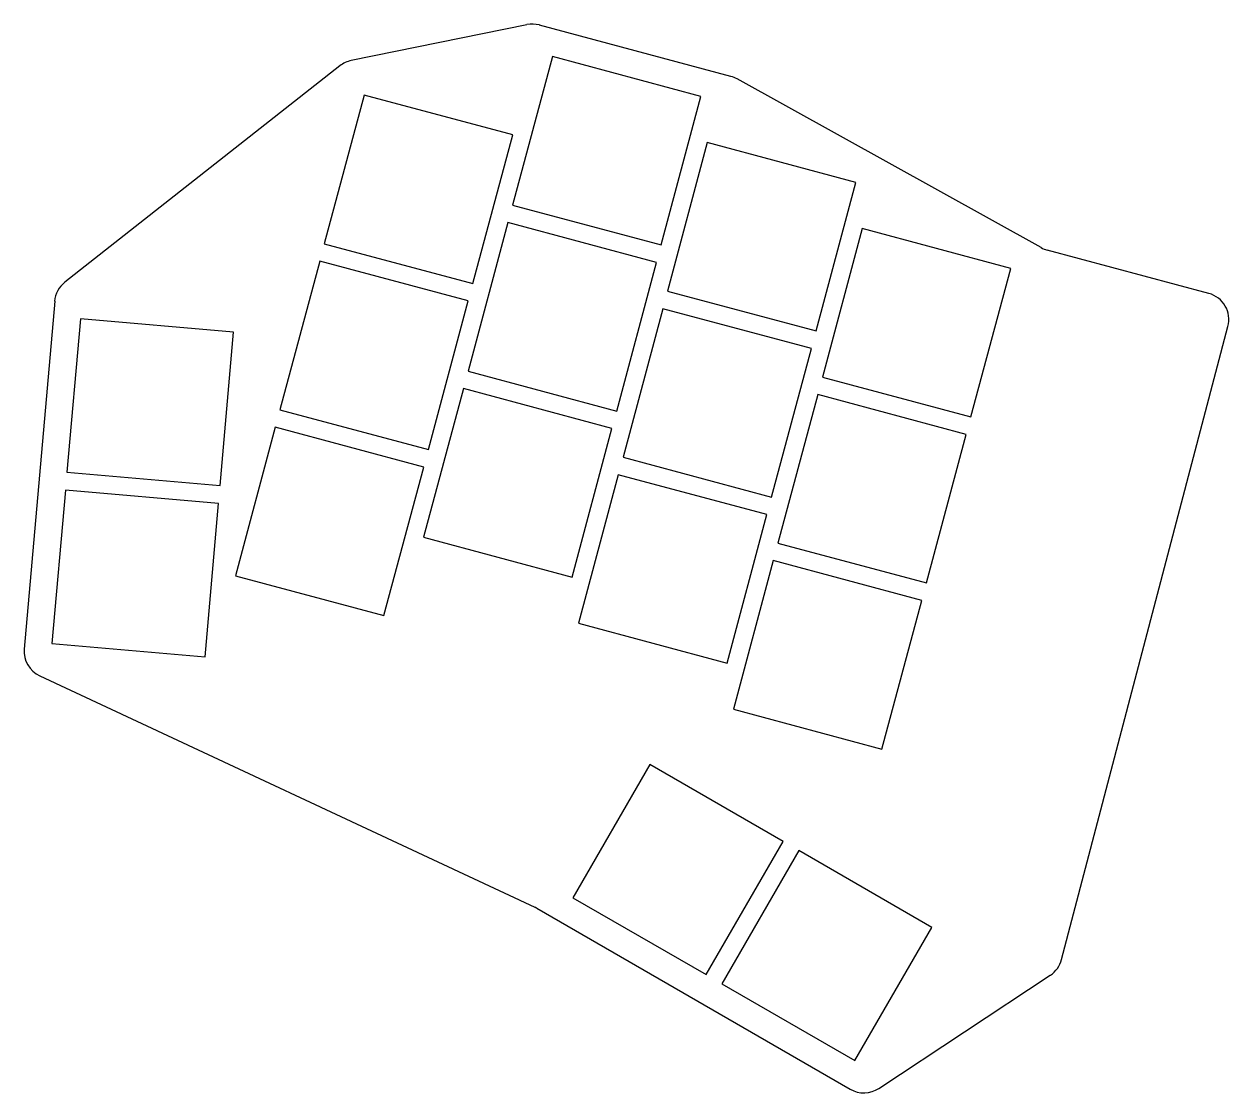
# Model space of a CAD drawing. Header units: millimetres. Extents: x 47 to 181, y -186 to -67.
import ezdxf

# ---------------------------------------------------------------- set-up
doc = ezdxf.new("R2010")
doc.units = ezdxf.units.MM

msp = doc.modelspace()

# ---------------------------------------------------------------- linework, layer by layer
for p, q in [((103.07, -67.52), (83.65, -71.49)), ((125.62, -73.23), (104.45, -67.56)), ((105.89, -71.05), (101.49, -87.47)), ((122.31, -75.45), (105.89, -71.05)), ((82.4, -72.07), (51.99, -95.98)), ((159.9, -92.16), (126.3, -73.51)), ((85.07, -75.31), (80.67, -91.73)), ((101.5, -79.71), (85.07, -75.31)), ((117.91, -91.87), (122.31, -75.45)), ((97.1, -96.13), (101.5, -79.71)), ((123.01, -80.55), (118.61, -96.97)), ((139.43, -84.95), (123.01, -80.55)), ((135.03, -101.37), (139.43, -84.95)), ((101.49, -87.47), (117.91, -91.87)), ((100.97, -89.4), (96.57, -105.82)), ((117.39, -93.8), (100.97, -89.4)), ((140.13, -90.06), (135.73, -106.48)), ((156.55, -94.46), (140.13, -90.06)), ((80.67, -91.73), (97.1, -96.13)), ((178.45, -97.22), (160.58, -92.43)), ((80.16, -93.66), (75.76, -110.08)), ((96.58, -98.06), (80.16, -93.66)), ((112.99, -110.22), (117.39, -93.8)), ((152.15, -110.88), (156.55, -94.46)), ((118.61, -96.97), (135.03, -101.37)), ((50.86, -98.08), (47.49, -136.53)), ((92.18, -114.48), (96.58, -98.06)), ((118.09, -98.91), (113.69, -115.33)), ((134.51, -103.31), (118.09, -98.91)), ((53.7, -100.04), (52.21, -116.97)), ((70.63, -101.52), (53.7, -100.04)), ((162.18, -170.84), (180.57, -100.88)), ((69.15, -118.45), (70.63, -101.52)), ((130.11, -119.73), (134.51, -103.31)), ((96.57, -105.82), (112.99, -110.22)), ((135.73, -106.48), (152.15, -110.88)), ((96.05, -107.75), (91.65, -124.17)), ((112.47, -112.15), (96.05, -107.75)), ((135.22, -108.41), (130.82, -124.83)), ((151.64, -112.81), (135.22, -108.41)), ((75.76, -110.08), (92.18, -114.48)), ((75.24, -112.01), (70.84, -128.43)), ((91.66, -116.41), (75.24, -112.01)), ((108.07, -128.57), (112.47, -112.15)), ((147.24, -129.23), (151.64, -112.81)), ((113.69, -115.33), (130.11, -119.73)), ((52.21, -116.97), (69.15, -118.45)), ((87.26, -132.83), (91.66, -116.41)), ((113.17, -117.26), (108.77, -133.68)), ((129.6, -121.66), (113.17, -117.26)), ((52.04, -118.96), (50.56, -135.9)), ((68.98, -120.44), (52.04, -118.96)), ((67.49, -137.38), (68.98, -120.44)), ((125.2, -138.08), (129.6, -121.66)), ((91.65, -124.17), (108.07, -128.57)), ((130.82, -124.83), (147.24, -129.23)), ((130.3, -126.76), (125.9, -143.18)), ((146.72, -131.16), (130.3, -126.76)), ((70.84, -128.43), (87.26, -132.83)), ((142.32, -147.58), (146.72, -131.16)), ((108.77, -133.68), (125.2, -138.08)), ((50.56, -135.9), (67.49, -137.38)), ((49.21, -139.51), (103.94, -165.06)), ((125.9, -143.18), (142.32, -147.58)), ((116.66, -149.3), (108.16, -164.02)), ((131.38, -157.8), (116.66, -149.3)), ((122.88, -172.52), (131.38, -157.8)), ((133.11, -158.8), (124.61, -173.52)), ((147.83, -167.3), (133.11, -158.8)), ((108.16, -164.02), (122.88, -172.52)), ((104.17, -165.18), (138.82, -185.19)), ((139.33, -182.02), (147.83, -167.3)), ((141.98, -185.09), (160.93, -172.58)), ((124.61, -173.52), (139.33, -182.02))]:
    msp.add_line(p, q)
for centre, start, end in [((103.67, -70.45), 75, 101.5651), ((84.25, -74.43), 101.5651, 128.1822), ((124.85, -76.13), 60.9638, 75), ((161.36, -89.54), 240.9638, 255), ((53.84, -98.34), 128.1822, 175), ((177.67, -100.12), 345.2699, 75), ((50.48, -136.79), 175, 244.9761), ((102.67, -167.78), 60, 64.9761), ((159.28, -170.08), 303.435, 345.2699), ((140.32, -182.59), 240, 303.435)]:
    msp.add_arc(centre, 3, start, end)

doc.saveas('drawing.dxf')
